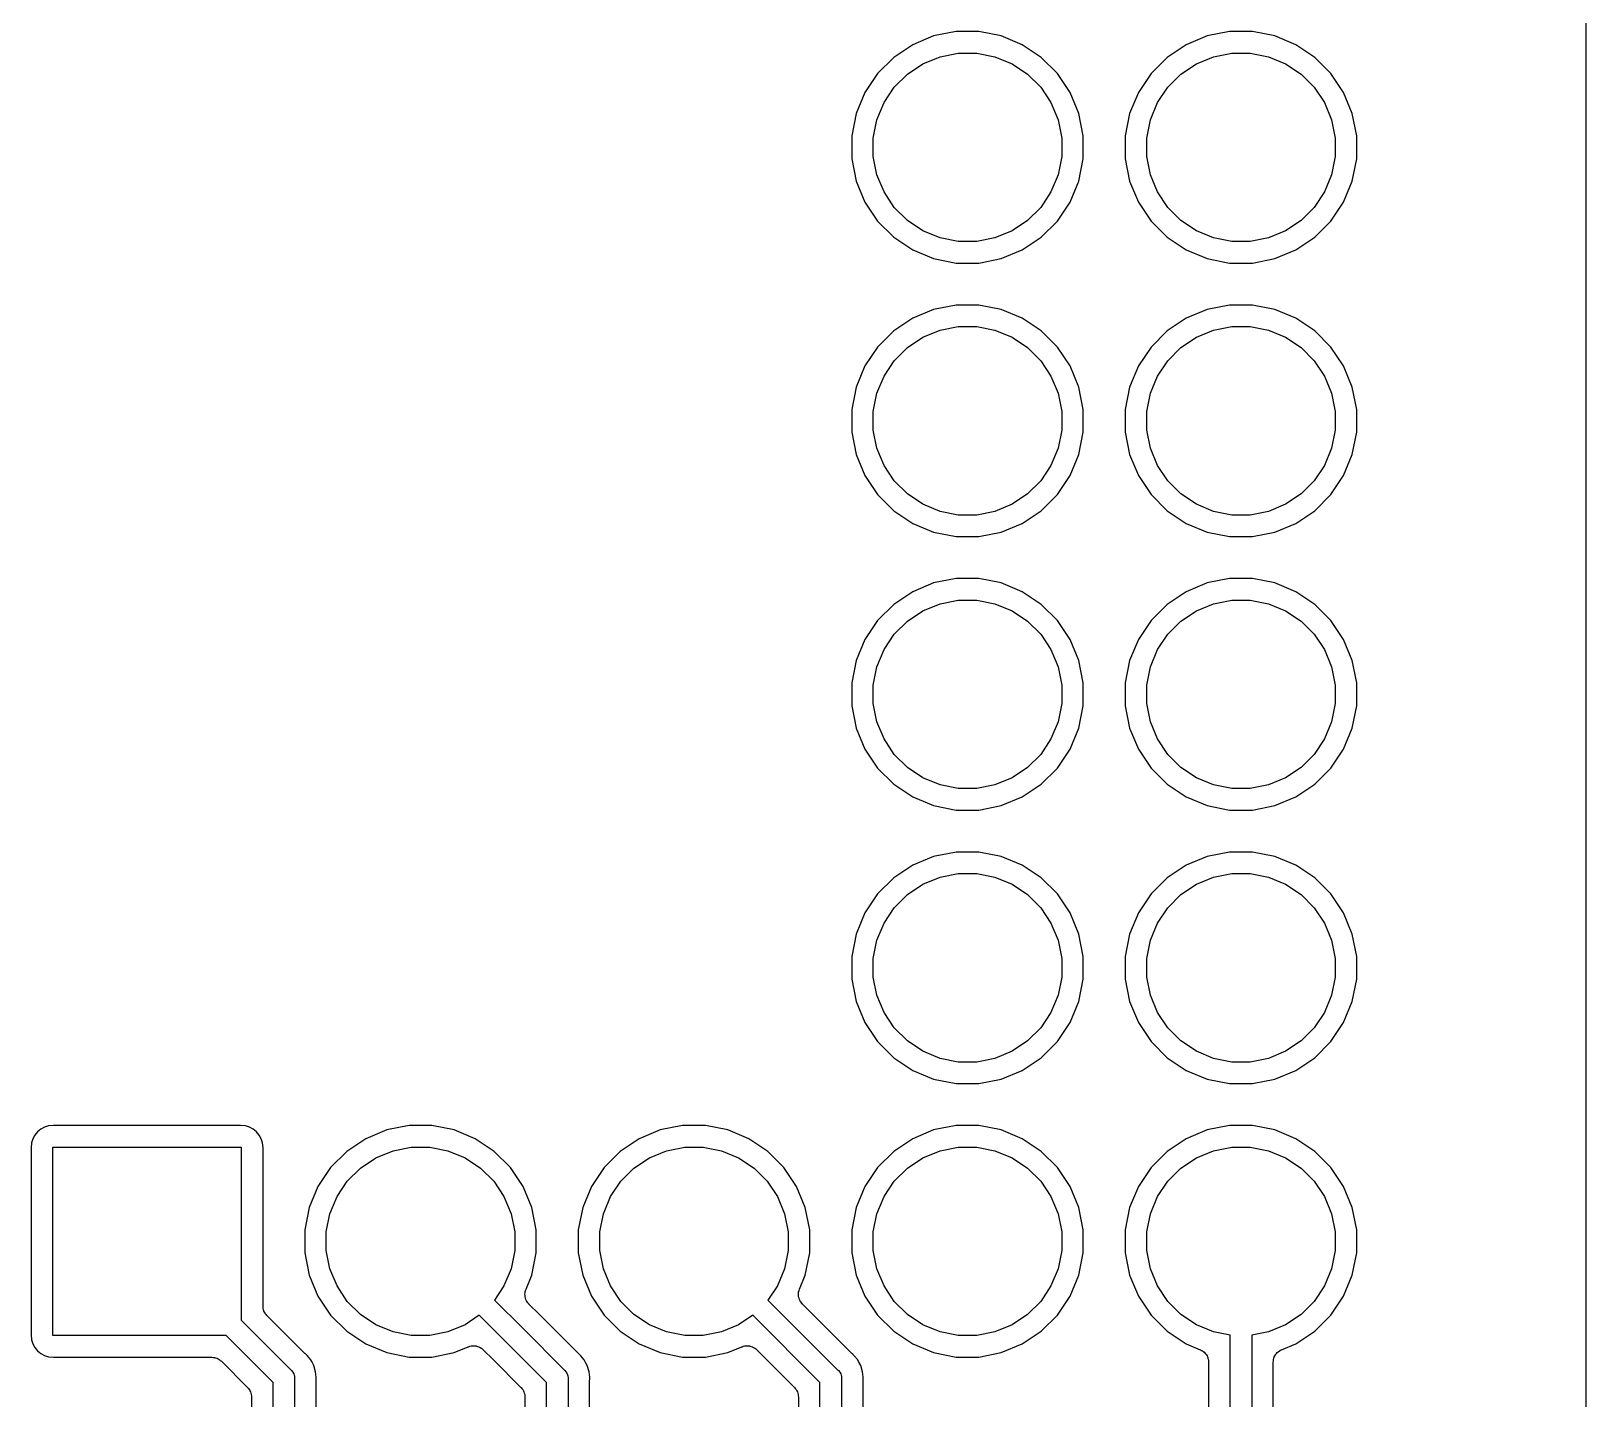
# Model space of a CAD drawing. Extents: x 69 to 176, y -105 to -48.
# Drawn here: x 161.86 to 176.31, y -80.97 to -68.26 of the extents above; entities that cross this region are included whole.
import ezdxf

# ---------------------------------------------------------------- set-up
doc = ezdxf.new("R2010")
doc.units = 0
doc.layers.add('BLACK', color=7, linetype='CONTINUOUS')

msp = doc.modelspace()

# ---------------------------------------------------------------- linework, layer by layer
at = {"layer": 'BLACK', "linetype": 'CONTINUOUS'}
for p, q in [((176.305, -64.7707), (176.305, -95.2389)), ((170.455, -68.267), (170.247, -68.3083)), ((170.667, -68.267), (170.455, -68.267)), ((170.875, -68.3083), (170.667, -68.267)), ((172.995, -68.267), (172.787, -68.3083)), ((173.207, -68.267), (172.995, -68.267)), ((173.415, -68.3083), (173.207, -68.267)), ((170.052, -68.3893), (169.876, -68.507)), ((170.247, -68.3083), (170.052, -68.3893)), ((171.07, -68.3893), (170.875, -68.3083)), ((171.246, -68.507), (171.07, -68.3893)), ((172.592, -68.3893), (172.416, -68.507)), ((172.787, -68.3083), (172.592, -68.3893)), ((173.61, -68.3893), (173.415, -68.3083)), ((173.786, -68.507), (173.61, -68.3893)), ((169.876, -68.507), (169.726, -68.6567)), ((170.003, -68.6623), (170.147, -68.5666)), ((170.147, -68.5666), (170.306, -68.5006)), ((170.306, -68.5006), (170.475, -68.467)), ((170.475, -68.467), (170.647, -68.467)), ((170.647, -68.467), (170.816, -68.5006)), ((170.816, -68.5006), (170.975, -68.5666)), ((170.975, -68.5666), (171.119, -68.6623)), ((171.396, -68.6567), (171.246, -68.507)), ((172.416, -68.507), (172.266, -68.6567)), ((172.543, -68.6623), (172.687, -68.5666)), ((172.687, -68.5666), (172.846, -68.5006)), ((172.846, -68.5006), (173.015, -68.467)), ((173.015, -68.467), (173.187, -68.467)), ((173.187, -68.467), (173.356, -68.5006)), ((173.356, -68.5006), (173.515, -68.5666)), ((173.515, -68.5666), (173.659, -68.6623)), ((173.936, -68.6567), (173.786, -68.507)), ((169.726, -68.6567), (169.608, -68.8328)), ((169.881, -68.7842), (170.003, -68.6623)), ((171.119, -68.6623), (171.241, -68.7842)), ((171.514, -68.8328), (171.396, -68.6567)), ((172.266, -68.6567), (172.148, -68.8328)), ((172.421, -68.7842), (172.543, -68.6623)), ((173.659, -68.6623), (173.781, -68.7842)), ((174.054, -68.8328), (173.936, -68.6567)), ((169.608, -68.8328), (169.527, -69.0284)), ((169.786, -68.9275), (169.881, -68.7842)), ((171.241, -68.7842), (171.336, -68.9275)), ((171.595, -69.0284), (171.514, -68.8328)), ((172.148, -68.8328), (172.067, -69.0284)), ((172.326, -68.9275), (172.421, -68.7842)), ((173.781, -68.7842), (173.876, -68.9275)), ((174.135, -69.0284), (174.054, -68.8328)), ((169.72, -69.0868), (169.786, -68.9275)), ((171.336, -68.9275), (171.402, -69.0868)), ((172.26, -69.0868), (172.326, -68.9275)), ((173.876, -68.9275), (173.942, -69.0868)), ((169.527, -69.0284), (169.486, -69.2361)), ((169.686, -69.2558), (169.72, -69.0868)), ((171.402, -69.0868), (171.436, -69.2558)), ((171.636, -69.2361), (171.595, -69.0284)), ((172.067, -69.0284), (172.026, -69.2361)), ((172.226, -69.2558), (172.26, -69.0868)), ((173.942, -69.0868), (173.976, -69.2558)), ((174.176, -69.2361), (174.135, -69.0284)), ((169.486, -69.2361), (169.486, -69.4479)), ((169.686, -69.4282), (169.686, -69.2558)), ((171.436, -69.2558), (171.436, -69.4282)), ((171.636, -69.4479), (171.636, -69.2361)), ((172.026, -69.2361), (172.026, -69.4479)), ((172.226, -69.4282), (172.226, -69.2558)), ((173.976, -69.2558), (173.976, -69.4282)), ((174.176, -69.4479), (174.176, -69.2361)), ((169.486, -69.4479), (169.527, -69.6556)), ((169.72, -69.5972), (169.686, -69.4282)), ((171.436, -69.4282), (171.402, -69.5972)), ((171.595, -69.6556), (171.636, -69.4479)), ((172.026, -69.4479), (172.067, -69.6556)), ((172.26, -69.5972), (172.226, -69.4282)), ((173.976, -69.4282), (173.942, -69.5972)), ((174.135, -69.6556), (174.176, -69.4479)), ((169.786, -69.7565), (169.72, -69.5972)), ((171.402, -69.5972), (171.336, -69.7565)), ((172.326, -69.7565), (172.26, -69.5972)), ((173.942, -69.5972), (173.876, -69.7565)), ((169.527, -69.6556), (169.608, -69.8512)), ((171.514, -69.8512), (171.595, -69.6556)), ((172.067, -69.6556), (172.148, -69.8512)), ((174.054, -69.8512), (174.135, -69.6556)), ((169.608, -69.8512), (169.726, -70.0273)), ((169.881, -69.8998), (169.786, -69.7565)), ((171.336, -69.7565), (171.241, -69.8998)), ((171.396, -70.0273), (171.514, -69.8512)), ((172.148, -69.8512), (172.266, -70.0273)), ((172.421, -69.8998), (172.326, -69.7565)), ((173.876, -69.7565), (173.781, -69.8998)), ((173.936, -70.0273), (174.054, -69.8512)), ((169.726, -70.0273), (169.876, -70.177)), ((170.003, -70.0217), (169.881, -69.8998)), ((170.147, -70.1174), (170.003, -70.0217)), ((171.119, -70.0217), (170.975, -70.1174)), ((171.241, -69.8998), (171.119, -70.0217)), ((171.246, -70.177), (171.396, -70.0273)), ((172.266, -70.0273), (172.416, -70.177)), ((172.543, -70.0217), (172.421, -69.8998)), ((172.687, -70.1174), (172.543, -70.0217)), ((173.659, -70.0217), (173.515, -70.1174)), ((173.781, -69.8998), (173.659, -70.0217)), ((173.786, -70.177), (173.936, -70.0273)), ((169.876, -70.177), (170.052, -70.2947)), ((170.306, -70.1834), (170.147, -70.1174)), ((170.975, -70.1174), (170.816, -70.1834)), ((171.07, -70.2947), (171.246, -70.177)), ((172.416, -70.177), (172.592, -70.2947)), ((172.846, -70.1834), (172.687, -70.1174)), ((173.515, -70.1174), (173.356, -70.1834)), ((173.61, -70.2947), (173.786, -70.177)), ((170.052, -70.2947), (170.247, -70.3757)), ((170.475, -70.217), (170.306, -70.1834)), ((170.647, -70.217), (170.475, -70.217)), ((170.816, -70.1834), (170.647, -70.217)), ((170.875, -70.3757), (171.07, -70.2947)), ((172.592, -70.2947), (172.787, -70.3757)), ((173.015, -70.217), (172.846, -70.1834)), ((173.187, -70.217), (173.015, -70.217)), ((173.356, -70.1834), (173.187, -70.217)), ((173.415, -70.3757), (173.61, -70.2947)), ((170.247, -70.3757), (170.455, -70.417)), ((170.455, -70.417), (170.667, -70.417)), ((170.667, -70.417), (170.875, -70.3757)), ((172.787, -70.3757), (172.995, -70.417)), ((172.995, -70.417), (173.207, -70.417)), ((173.207, -70.417), (173.415, -70.3757)), ((170.247, -70.8483), (170.052, -70.9293)), ((170.455, -70.807), (170.247, -70.8483)), ((170.667, -70.807), (170.455, -70.807)), ((170.875, -70.8483), (170.667, -70.807)), ((171.07, -70.9293), (170.875, -70.8483)), ((172.787, -70.8483), (172.592, -70.9293)), ((172.995, -70.807), (172.787, -70.8483)), ((173.207, -70.807), (172.995, -70.807)), ((173.415, -70.8483), (173.207, -70.807)), ((173.61, -70.9293), (173.415, -70.8483)), ((169.876, -71.047), (169.726, -71.1967)), ((170.052, -70.9293), (169.876, -71.047)), ((170.147, -71.1066), (170.306, -71.0406)), ((170.306, -71.0406), (170.475, -71.007)), ((170.475, -71.007), (170.647, -71.007)), ((170.647, -71.007), (170.816, -71.0406)), ((170.816, -71.0406), (170.975, -71.1066)), ((171.246, -71.047), (171.07, -70.9293)), ((171.396, -71.1967), (171.246, -71.047)), ((172.416, -71.047), (172.266, -71.1967)), ((172.592, -70.9293), (172.416, -71.047)), ((172.687, -71.1066), (172.846, -71.0406)), ((172.846, -71.0406), (173.015, -71.007)), ((173.015, -71.007), (173.187, -71.007)), ((173.187, -71.007), (173.356, -71.0406)), ((173.356, -71.0406), (173.515, -71.1066)), ((173.786, -71.047), (173.61, -70.9293)), ((173.936, -71.1967), (173.786, -71.047)), ((170.003, -71.2023), (170.147, -71.1066)), ((170.975, -71.1066), (171.119, -71.2023)), ((172.543, -71.2023), (172.687, -71.1066)), ((173.515, -71.1066), (173.659, -71.2023)), ((169.726, -71.1967), (169.608, -71.3728)), ((169.786, -71.4675), (169.881, -71.3242)), ((169.881, -71.3242), (170.003, -71.2023)), ((171.119, -71.2023), (171.241, -71.3242)), ((171.241, -71.3242), (171.336, -71.4675)), ((171.514, -71.3728), (171.396, -71.1967)), ((172.266, -71.1967), (172.148, -71.3728)), ((172.326, -71.4675), (172.421, -71.3242)), ((172.421, -71.3242), (172.543, -71.2023)), ((173.659, -71.2023), (173.781, -71.3242)), ((173.781, -71.3242), (173.876, -71.4675)), ((174.054, -71.3728), (173.936, -71.1967)), ((169.608, -71.3728), (169.527, -71.5684)), ((169.72, -71.6268), (169.786, -71.4675)), ((171.336, -71.4675), (171.402, -71.6268)), ((171.595, -71.5684), (171.514, -71.3728)), ((172.148, -71.3728), (172.067, -71.5684)), ((172.26, -71.6268), (172.326, -71.4675)), ((173.876, -71.4675), (173.942, -71.6268)), ((174.135, -71.5684), (174.054, -71.3728)), ((169.527, -71.5684), (169.486, -71.7761)), ((169.686, -71.7958), (169.72, -71.6268)), ((171.402, -71.6268), (171.436, -71.7958)), ((171.636, -71.7761), (171.595, -71.5684)), ((172.067, -71.5684), (172.026, -71.7761)), ((172.226, -71.7958), (172.26, -71.6268)), ((173.942, -71.6268), (173.976, -71.7958)), ((174.176, -71.7761), (174.135, -71.5684)), ((169.486, -71.7761), (169.486, -71.9879)), ((169.686, -71.9682), (169.686, -71.7958)), ((171.436, -71.7958), (171.436, -71.9682)), ((171.636, -71.9879), (171.636, -71.7761)), ((172.026, -71.7761), (172.026, -71.9879)), ((172.226, -71.9682), (172.226, -71.7958)), ((173.976, -71.7958), (173.976, -71.9682)), ((174.176, -71.9879), (174.176, -71.7761)), ((169.486, -71.9879), (169.527, -72.1956)), ((169.72, -72.1372), (169.686, -71.9682)), ((171.436, -71.9682), (171.402, -72.1372)), ((171.595, -72.1956), (171.636, -71.9879)), ((172.026, -71.9879), (172.067, -72.1956)), ((172.26, -72.1372), (172.226, -71.9682)), ((173.976, -71.9682), (173.942, -72.1372)), ((174.135, -72.1956), (174.176, -71.9879)), ((169.527, -72.1956), (169.608, -72.3912)), ((169.786, -72.2965), (169.72, -72.1372)), ((171.402, -72.1372), (171.336, -72.2965)), ((171.514, -72.3912), (171.595, -72.1956)), ((172.067, -72.1956), (172.148, -72.3912)), ((172.326, -72.2965), (172.26, -72.1372)), ((173.942, -72.1372), (173.876, -72.2965)), ((174.054, -72.3912), (174.135, -72.1956)), ((169.881, -72.4398), (169.786, -72.2965)), ((171.336, -72.2965), (171.241, -72.4398)), ((172.421, -72.4398), (172.326, -72.2965)), ((173.876, -72.2965), (173.781, -72.4398)), ((169.608, -72.3912), (169.726, -72.5673)), ((170.003, -72.5617), (169.881, -72.4398)), ((171.241, -72.4398), (171.119, -72.5617)), ((171.396, -72.5673), (171.514, -72.3912)), ((172.148, -72.3912), (172.266, -72.5673)), ((172.543, -72.5617), (172.421, -72.4398)), ((173.781, -72.4398), (173.659, -72.5617)), ((173.936, -72.5673), (174.054, -72.3912)), ((169.726, -72.5673), (169.876, -72.717)), ((170.147, -72.6574), (170.003, -72.5617)), ((171.119, -72.5617), (170.975, -72.6574)), ((171.246, -72.717), (171.396, -72.5673)), ((172.266, -72.5673), (172.416, -72.717)), ((172.687, -72.6574), (172.543, -72.5617)), ((173.659, -72.5617), (173.515, -72.6574)), ((173.786, -72.717), (173.936, -72.5673)), ((169.876, -72.717), (170.052, -72.8347)), ((170.306, -72.7234), (170.147, -72.6574)), ((170.475, -72.757), (170.306, -72.7234)), ((170.647, -72.757), (170.475, -72.757)), ((170.816, -72.7234), (170.647, -72.757)), ((170.975, -72.6574), (170.816, -72.7234)), ((171.07, -72.8347), (171.246, -72.717)), ((172.416, -72.717), (172.592, -72.8347)), ((172.846, -72.7234), (172.687, -72.6574)), ((173.015, -72.757), (172.846, -72.7234)), ((173.187, -72.757), (173.015, -72.757)), ((173.356, -72.7234), (173.187, -72.757)), ((173.515, -72.6574), (173.356, -72.7234)), ((173.61, -72.8347), (173.786, -72.717)), ((170.052, -72.8347), (170.247, -72.9157)), ((170.247, -72.9157), (170.455, -72.957)), ((170.667, -72.957), (170.875, -72.9157)), ((170.875, -72.9157), (171.07, -72.8347)), ((172.592, -72.8347), (172.787, -72.9157)), ((172.787, -72.9157), (172.995, -72.957)), ((173.207, -72.957), (173.415, -72.9157)), ((173.415, -72.9157), (173.61, -72.8347)), ((170.455, -72.957), (170.667, -72.957)), ((172.995, -72.957), (173.207, -72.957)), ((170.455, -73.347), (170.247, -73.3883)), ((170.667, -73.347), (170.455, -73.347)), ((170.875, -73.3883), (170.667, -73.347)), ((172.995, -73.347), (172.787, -73.3883)), ((173.207, -73.347), (172.995, -73.347)), ((173.415, -73.3883), (173.207, -73.347)), ((170.052, -73.4693), (169.876, -73.587)), ((170.247, -73.3883), (170.052, -73.4693)), ((171.07, -73.4693), (170.875, -73.3883)), ((171.246, -73.587), (171.07, -73.4693)), ((172.592, -73.4693), (172.416, -73.587)), ((172.787, -73.3883), (172.592, -73.4693)), ((173.61, -73.4693), (173.415, -73.3883)), ((173.786, -73.587), (173.61, -73.4693)), ((169.876, -73.587), (169.726, -73.7367)), ((170.003, -73.7423), (170.147, -73.6466)), ((170.147, -73.6466), (170.306, -73.5806)), ((170.306, -73.5806), (170.475, -73.547)), ((170.475, -73.547), (170.647, -73.547)), ((170.647, -73.547), (170.816, -73.5806)), ((170.816, -73.5806), (170.975, -73.6466)), ((170.975, -73.6466), (171.119, -73.7423)), ((171.396, -73.7367), (171.246, -73.587)), ((172.416, -73.587), (172.266, -73.7367)), ((172.543, -73.7423), (172.687, -73.6466)), ((172.687, -73.6466), (172.846, -73.5806)), ((172.846, -73.5806), (173.015, -73.547)), ((173.015, -73.547), (173.187, -73.547)), ((173.187, -73.547), (173.356, -73.5806)), ((173.356, -73.5806), (173.515, -73.6466)), ((173.515, -73.6466), (173.659, -73.7423)), ((173.936, -73.7367), (173.786, -73.587)), ((169.726, -73.7367), (169.608, -73.9128)), ((169.881, -73.8642), (170.003, -73.7423)), ((171.119, -73.7423), (171.241, -73.8642)), ((171.514, -73.9128), (171.396, -73.7367)), ((172.266, -73.7367), (172.148, -73.9128)), ((172.421, -73.8642), (172.543, -73.7423)), ((173.659, -73.7423), (173.781, -73.8642)), ((174.054, -73.9128), (173.936, -73.7367)), ((169.608, -73.9128), (169.527, -74.1084)), ((169.786, -74.0075), (169.881, -73.8642)), ((171.241, -73.8642), (171.336, -74.0075)), ((171.595, -74.1084), (171.514, -73.9128)), ((172.148, -73.9128), (172.067, -74.1084)), ((172.326, -74.0075), (172.421, -73.8642)), ((173.781, -73.8642), (173.876, -74.0075)), ((174.135, -74.1084), (174.054, -73.9128)), ((169.72, -74.1668), (169.786, -74.0075)), ((171.336, -74.0075), (171.402, -74.1668)), ((172.26, -74.1668), (172.326, -74.0075)), ((173.876, -74.0075), (173.942, -74.1668)), ((169.527, -74.1084), (169.486, -74.3161)), ((169.686, -74.3358), (169.72, -74.1668)), ((171.402, -74.1668), (171.436, -74.3358)), ((171.636, -74.3161), (171.595, -74.1084)), ((172.067, -74.1084), (172.026, -74.3161)), ((172.226, -74.3358), (172.26, -74.1668)), ((173.942, -74.1668), (173.976, -74.3358)), ((174.176, -74.3161), (174.135, -74.1084)), ((169.486, -74.3161), (169.486, -74.5279)), ((169.686, -74.5082), (169.686, -74.3358)), ((171.436, -74.3358), (171.436, -74.5082)), ((171.636, -74.5279), (171.636, -74.3161)), ((172.026, -74.3161), (172.026, -74.5279)), ((172.226, -74.5082), (172.226, -74.3358)), ((173.976, -74.3358), (173.976, -74.5082)), ((174.176, -74.5279), (174.176, -74.3161)), ((169.72, -74.6772), (169.686, -74.5082)), ((171.436, -74.5082), (171.402, -74.6772)), ((172.26, -74.6772), (172.226, -74.5082)), ((173.976, -74.5082), (173.942, -74.6772)), ((169.486, -74.5279), (169.527, -74.7356)), ((171.595, -74.7356), (171.636, -74.5279)), ((172.026, -74.5279), (172.067, -74.7356)), ((174.135, -74.7356), (174.176, -74.5279)), ((169.527, -74.7356), (169.608, -74.9312)), ((169.786, -74.8365), (169.72, -74.6772)), ((171.402, -74.6772), (171.336, -74.8365)), ((171.514, -74.9312), (171.595, -74.7356)), ((172.067, -74.7356), (172.148, -74.9312)), ((172.326, -74.8365), (172.26, -74.6772)), ((173.942, -74.6772), (173.876, -74.8365)), ((174.054, -74.9312), (174.135, -74.7356)), ((169.608, -74.9312), (169.726, -75.1073)), ((169.881, -74.9798), (169.786, -74.8365)), ((171.336, -74.8365), (171.241, -74.9798)), ((171.396, -75.1073), (171.514, -74.9312)), ((172.148, -74.9312), (172.266, -75.1073)), ((172.421, -74.9798), (172.326, -74.8365)), ((173.876, -74.8365), (173.781, -74.9798)), ((173.936, -75.1073), (174.054, -74.9312)), ((170.003, -75.1017), (169.881, -74.9798)), ((171.241, -74.9798), (171.119, -75.1017)), ((172.543, -75.1017), (172.421, -74.9798)), ((173.781, -74.9798), (173.659, -75.1017)), ((169.726, -75.1073), (169.876, -75.257)), ((170.147, -75.1974), (170.003, -75.1017)), ((170.306, -75.2634), (170.147, -75.1974)), ((170.975, -75.1974), (170.816, -75.2634)), ((171.119, -75.1017), (170.975, -75.1974)), ((171.246, -75.257), (171.396, -75.1073)), ((172.266, -75.1073), (172.416, -75.257)), ((172.687, -75.1974), (172.543, -75.1017)), ((172.846, -75.2634), (172.687, -75.1974)), ((173.515, -75.1974), (173.356, -75.2634)), ((173.659, -75.1017), (173.515, -75.1974)), ((173.786, -75.257), (173.936, -75.1073)), ((169.876, -75.257), (170.052, -75.3747)), ((170.052, -75.3747), (170.247, -75.4557)), ((170.475, -75.297), (170.306, -75.2634)), ((170.647, -75.297), (170.475, -75.297)), ((170.816, -75.2634), (170.647, -75.297)), ((170.875, -75.4557), (171.07, -75.3747)), ((171.07, -75.3747), (171.246, -75.257)), ((172.416, -75.257), (172.592, -75.3747)), ((172.592, -75.3747), (172.787, -75.4557)), ((173.015, -75.297), (172.846, -75.2634)), ((173.187, -75.297), (173.015, -75.297)), ((173.356, -75.2634), (173.187, -75.297)), ((173.415, -75.4557), (173.61, -75.3747)), ((173.61, -75.3747), (173.786, -75.257)), ((170.247, -75.4557), (170.455, -75.497)), ((170.455, -75.497), (170.667, -75.497)), ((170.667, -75.497), (170.875, -75.4557)), ((172.787, -75.4557), (172.995, -75.497)), ((172.995, -75.497), (173.207, -75.497)), ((173.207, -75.497), (173.415, -75.4557)), ((170.247, -75.9283), (170.052, -76.0093)), ((170.455, -75.887), (170.247, -75.9283)), ((170.667, -75.887), (170.455, -75.887)), ((170.875, -75.9283), (170.667, -75.887)), ((171.07, -76.0093), (170.875, -75.9283)), ((172.787, -75.9283), (172.592, -76.0093)), ((172.995, -75.887), (172.787, -75.9283)), ((173.207, -75.887), (172.995, -75.887)), ((173.415, -75.9283), (173.207, -75.887)), ((173.61, -76.0093), (173.415, -75.9283)), ((170.052, -76.0093), (169.876, -76.127)), ((170.306, -76.1206), (170.475, -76.087)), ((170.475, -76.087), (170.647, -76.087)), ((170.647, -76.087), (170.816, -76.1206)), ((171.246, -76.127), (171.07, -76.0093)), ((172.592, -76.0093), (172.416, -76.127)), ((172.846, -76.1206), (173.015, -76.087)), ((173.015, -76.087), (173.187, -76.087)), ((173.187, -76.087), (173.356, -76.1206)), ((173.786, -76.127), (173.61, -76.0093)), ((169.876, -76.127), (169.726, -76.2767)), ((170.003, -76.2823), (170.147, -76.1866)), ((170.147, -76.1866), (170.306, -76.1206)), ((170.816, -76.1206), (170.975, -76.1866)), ((170.975, -76.1866), (171.119, -76.2823)), ((171.396, -76.2767), (171.246, -76.127)), ((172.416, -76.127), (172.266, -76.2767)), ((172.543, -76.2823), (172.687, -76.1866)), ((172.687, -76.1866), (172.846, -76.1206)), ((173.356, -76.1206), (173.515, -76.1866)), ((173.515, -76.1866), (173.659, -76.2823)), ((173.936, -76.2767), (173.786, -76.127)), ((169.726, -76.2767), (169.608, -76.4528)), ((169.881, -76.4042), (170.003, -76.2823)), ((171.119, -76.2823), (171.241, -76.4042)), ((171.514, -76.4528), (171.396, -76.2767)), ((172.266, -76.2767), (172.148, -76.4528)), ((172.421, -76.4042), (172.543, -76.2823)), ((173.659, -76.2823), (173.781, -76.4042)), ((174.054, -76.4528), (173.936, -76.2767)), ((169.608, -76.4528), (169.527, -76.6484)), ((169.786, -76.5475), (169.881, -76.4042)), ((171.241, -76.4042), (171.336, -76.5475)), ((171.595, -76.6484), (171.514, -76.4528)), ((172.148, -76.4528), (172.067, -76.6484)), ((172.326, -76.5475), (172.421, -76.4042)), ((173.781, -76.4042), (173.876, -76.5475)), ((174.135, -76.6484), (174.054, -76.4528)), ((169.527, -76.6484), (169.486, -76.8561)), ((169.72, -76.7068), (169.786, -76.5475)), ((171.336, -76.5475), (171.402, -76.7068)), ((171.636, -76.8561), (171.595, -76.6484)), ((172.067, -76.6484), (172.026, -76.8561)), ((172.26, -76.7068), (172.326, -76.5475)), ((173.876, -76.5475), (173.942, -76.7068)), ((174.176, -76.8561), (174.135, -76.6484)), ((169.686, -76.8758), (169.72, -76.7068)), ((171.402, -76.7068), (171.436, -76.8758)), ((172.226, -76.8758), (172.26, -76.7068)), ((173.942, -76.7068), (173.976, -76.8758)), ((169.486, -76.8561), (169.486, -77.0679)), ((169.686, -77.0482), (169.686, -76.8758)), ((171.436, -76.8758), (171.436, -77.0482)), ((171.636, -77.0679), (171.636, -76.8561)), ((172.026, -76.8561), (172.026, -77.0679)), ((172.226, -77.0482), (172.226, -76.8758)), ((173.976, -76.8758), (173.976, -77.0482)), ((174.176, -77.0679), (174.176, -76.8561)), ((169.486, -77.0679), (169.527, -77.2756)), ((169.72, -77.2172), (169.686, -77.0482)), ((171.436, -77.0482), (171.402, -77.2172)), ((171.595, -77.2756), (171.636, -77.0679)), ((172.026, -77.0679), (172.067, -77.2756)), ((172.26, -77.2172), (172.226, -77.0482)), ((173.976, -77.0482), (173.942, -77.2172)), ((174.135, -77.2756), (174.176, -77.0679)), ((169.786, -77.3765), (169.72, -77.2172)), ((171.402, -77.2172), (171.336, -77.3765)), ((172.326, -77.3765), (172.26, -77.2172)), ((173.942, -77.2172), (173.876, -77.3765)), ((169.527, -77.2756), (169.608, -77.4712)), ((169.881, -77.5198), (169.786, -77.3765)), ((171.336, -77.3765), (171.241, -77.5198)), ((171.514, -77.4712), (171.595, -77.2756)), ((172.067, -77.2756), (172.148, -77.4712)), ((172.421, -77.5198), (172.326, -77.3765)), ((173.876, -77.3765), (173.781, -77.5198)), ((174.054, -77.4712), (174.135, -77.2756)), ((169.608, -77.4712), (169.726, -77.6473)), ((170.003, -77.6417), (169.881, -77.5198)), ((171.241, -77.5198), (171.119, -77.6417)), ((171.396, -77.6473), (171.514, -77.4712)), ((172.148, -77.4712), (172.266, -77.6473)), ((172.543, -77.6417), (172.421, -77.5198)), ((173.781, -77.5198), (173.659, -77.6417)), ((173.936, -77.6473), (174.054, -77.4712)), ((169.726, -77.6473), (169.876, -77.797)), ((170.147, -77.7374), (170.003, -77.6417)), ((171.119, -77.6417), (170.975, -77.7374)), ((171.246, -77.797), (171.396, -77.6473)), ((172.266, -77.6473), (172.416, -77.797)), ((172.687, -77.7374), (172.543, -77.6417)), ((173.659, -77.6417), (173.515, -77.7374)), ((173.786, -77.797), (173.936, -77.6473)), ((169.876, -77.797), (170.052, -77.9147)), ((170.306, -77.8034), (170.147, -77.7374)), ((170.475, -77.837), (170.306, -77.8034)), ((170.816, -77.8034), (170.647, -77.837)), ((170.975, -77.7374), (170.816, -77.8034)), ((171.07, -77.9147), (171.246, -77.797)), ((172.416, -77.797), (172.592, -77.9147)), ((172.846, -77.8034), (172.687, -77.7374)), ((173.015, -77.837), (172.846, -77.8034)), ((173.356, -77.8034), (173.187, -77.837)), ((173.515, -77.7374), (173.356, -77.8034)), ((173.61, -77.9147), (173.786, -77.797)), ((170.052, -77.9147), (170.247, -77.9957)), ((170.647, -77.837), (170.475, -77.837)), ((170.875, -77.9957), (171.07, -77.9147)), ((172.592, -77.9147), (172.787, -77.9957)), ((173.187, -77.837), (173.015, -77.837)), ((173.415, -77.9957), (173.61, -77.9147)), ((170.247, -77.9957), (170.455, -78.037)), ((170.455, -78.037), (170.667, -78.037)), ((170.667, -78.037), (170.875, -77.9957)), ((172.787, -77.9957), (172.995, -78.037)), ((172.995, -78.037), (173.207, -78.037)), ((173.207, -78.037), (173.415, -77.9957)), ((161.88, -78.5501), (161.869, -78.5878)), ((161.899, -78.5153), (161.88, -78.5501)), ((161.924, -78.4849), (161.899, -78.5153)), ((161.954, -78.4599), (161.924, -78.4849)), ((161.989, -78.4413), (161.954, -78.4599)), ((162.027, -78.4299), (161.989, -78.4413)), ((162.072, -78.4254), (162.027, -78.4299)), ((163.81, -78.4254), (162.072, -78.4254)), ((163.855, -78.4299), (163.81, -78.4254)), ((163.893, -78.4413), (163.855, -78.4299)), ((163.928, -78.4599), (163.893, -78.4413)), ((163.958, -78.4849), (163.928, -78.4599)), ((163.983, -78.5153), (163.958, -78.4849)), ((164.002, -78.5501), (163.983, -78.5153)), ((164.013, -78.5878), (164.002, -78.5501)), ((164.972, -78.5493), (164.796, -78.667)), ((165.167, -78.4683), (164.972, -78.5493)), ((165.375, -78.427), (165.167, -78.4683)), ((165.587, -78.427), (165.375, -78.427)), ((165.795, -78.4683), (165.587, -78.427)), ((165.99, -78.5493), (165.795, -78.4683)), ((166.166, -78.667), (165.99, -78.5493)), ((167.512, -78.5493), (167.336, -78.667)), ((167.707, -78.4683), (167.512, -78.5493)), ((167.915, -78.427), (167.707, -78.4683)), ((168.127, -78.427), (167.915, -78.427)), ((168.335, -78.4683), (168.127, -78.427)), ((168.53, -78.5493), (168.335, -78.4683)), ((168.706, -78.667), (168.53, -78.5493)), ((170.052, -78.5493), (169.876, -78.667)), ((170.247, -78.4683), (170.052, -78.5493)), ((170.455, -78.427), (170.247, -78.4683)), ((170.667, -78.427), (170.455, -78.427)), ((170.875, -78.4683), (170.667, -78.427)), ((171.07, -78.5493), (170.875, -78.4683)), ((171.246, -78.667), (171.07, -78.5493)), ((172.592, -78.5493), (172.416, -78.667)), ((172.787, -78.4683), (172.592, -78.5493)), ((172.995, -78.427), (172.787, -78.4683)), ((173.207, -78.427), (172.995, -78.427)), ((173.415, -78.4683), (173.207, -78.427)), ((173.61, -78.5493), (173.415, -78.4683)), ((173.786, -78.667), (173.61, -78.5493)), ((161.869, -78.5878), (161.864, -78.6332)), ((161.864, -78.6332), (161.864, -80.3708)), ((162.066, -80.377), (162.066, -78.627)), ((162.066, -78.627), (163.816, -78.627)), ((163.816, -78.627), (163.816, -80.2356)), ((164.018, -78.6332), (164.013, -78.5878)), ((164.018, -80.1017), (164.018, -78.6332)), ((164.796, -78.667), (164.646, -78.8167)), ((165.067, -78.7266), (165.226, -78.6606)), ((165.226, -78.6606), (165.395, -78.627)), ((165.395, -78.627), (165.567, -78.627)), ((165.567, -78.627), (165.736, -78.6606)), ((165.736, -78.6606), (165.895, -78.7266)), ((166.316, -78.8167), (166.166, -78.667)), ((167.336, -78.667), (167.186, -78.8167)), ((167.607, -78.7266), (167.766, -78.6606)), ((167.766, -78.6606), (167.935, -78.627)), ((167.935, -78.627), (168.107, -78.627)), ((168.107, -78.627), (168.276, -78.6606)), ((168.276, -78.6606), (168.435, -78.7266)), ((168.856, -78.8167), (168.706, -78.667)), ((169.876, -78.667), (169.726, -78.8167)), ((170.147, -78.7266), (170.306, -78.6606)), ((170.306, -78.6606), (170.475, -78.627)), ((170.475, -78.627), (170.647, -78.627)), ((170.647, -78.627), (170.816, -78.6606)), ((170.816, -78.6606), (170.975, -78.7266)), ((171.396, -78.8167), (171.246, -78.667)), ((172.416, -78.667), (172.266, -78.8167)), ((172.687, -78.7266), (172.846, -78.6606)), ((172.846, -78.6606), (173.015, -78.627)), ((173.015, -78.627), (173.187, -78.627)), ((173.187, -78.627), (173.356, -78.6606)), ((173.356, -78.6606), (173.515, -78.7266)), ((173.936, -78.8167), (173.786, -78.667)), ((164.646, -78.8167), (164.528, -78.9928)), ((164.801, -78.9442), (164.923, -78.8223)), ((164.923, -78.8223), (165.067, -78.7266)), ((165.895, -78.7266), (166.039, -78.8223)), ((166.039, -78.8223), (166.161, -78.9442)), ((166.434, -78.9928), (166.316, -78.8167)), ((167.186, -78.8167), (167.068, -78.9928)), ((167.341, -78.9442), (167.463, -78.8223)), ((167.463, -78.8223), (167.607, -78.7266)), ((168.435, -78.7266), (168.579, -78.8223)), ((168.579, -78.8223), (168.701, -78.9442)), ((168.974, -78.9928), (168.856, -78.8167)), ((169.726, -78.8167), (169.608, -78.9928)), ((169.881, -78.9442), (170.003, -78.8223)), ((170.003, -78.8223), (170.147, -78.7266)), ((170.975, -78.7266), (171.119, -78.8223)), ((171.119, -78.8223), (171.241, -78.9442)), ((171.514, -78.9928), (171.396, -78.8167)), ((172.266, -78.8167), (172.148, -78.9928)), ((172.421, -78.9442), (172.543, -78.8223)), ((172.543, -78.8223), (172.687, -78.7266)), ((173.515, -78.7266), (173.659, -78.8223)), ((173.659, -78.8223), (173.781, -78.9442)), ((174.054, -78.9928), (173.936, -78.8167)), ((164.706, -79.0875), (164.801, -78.9442)), ((166.161, -78.9442), (166.256, -79.0875)), ((167.246, -79.0875), (167.341, -78.9442)), ((168.701, -78.9442), (168.796, -79.0875)), ((169.786, -79.0875), (169.881, -78.9442)), ((171.241, -78.9442), (171.336, -79.0875)), ((172.326, -79.0875), (172.421, -78.9442)), ((173.781, -78.9442), (173.876, -79.0875)), ((164.528, -78.9928), (164.447, -79.1884)), ((164.64, -79.2468), (164.706, -79.0875)), ((166.256, -79.0875), (166.322, -79.2468)), ((166.515, -79.1884), (166.434, -78.9928)), ((167.068, -78.9928), (166.987, -79.1884)), ((167.18, -79.2468), (167.246, -79.0875)), ((168.796, -79.0875), (168.862, -79.2468)), ((169.055, -79.1884), (168.974, -78.9928)), ((169.608, -78.9928), (169.527, -79.1884)), ((169.72, -79.2468), (169.786, -79.0875)), ((171.336, -79.0875), (171.402, -79.2468)), ((171.595, -79.1884), (171.514, -78.9928)), ((172.148, -78.9928), (172.067, -79.1884)), ((172.26, -79.2468), (172.326, -79.0875)), ((173.876, -79.0875), (173.942, -79.2468)), ((174.135, -79.1884), (174.054, -78.9928)), ((164.447, -79.1884), (164.406, -79.3961)), ((164.606, -79.4158), (164.64, -79.2468)), ((166.322, -79.2468), (166.356, -79.4158)), ((166.556, -79.3961), (166.515, -79.1884)), ((166.987, -79.1884), (166.946, -79.3961)), ((167.146, -79.4158), (167.18, -79.2468)), ((168.862, -79.2468), (168.896, -79.4158)), ((169.096, -79.3961), (169.055, -79.1884)), ((169.527, -79.1884), (169.486, -79.3961)), ((169.686, -79.4158), (169.72, -79.2468)), ((171.402, -79.2468), (171.436, -79.4158)), ((171.636, -79.3961), (171.595, -79.1884)), ((172.067, -79.1884), (172.026, -79.3961)), ((172.226, -79.4158), (172.26, -79.2468)), ((173.942, -79.2468), (173.976, -79.4158)), ((174.176, -79.3961), (174.135, -79.1884)), ((164.406, -79.3961), (164.406, -79.6079)), ((164.606, -79.5882), (164.606, -79.4158)), ((166.356, -79.4158), (166.356, -79.5882)), ((166.556, -79.6079), (166.556, -79.3961)), ((166.946, -79.3961), (166.946, -79.6079)), ((167.146, -79.5882), (167.146, -79.4158)), ((168.896, -79.4158), (168.896, -79.5882)), ((169.096, -79.6079), (169.096, -79.3961)), ((169.486, -79.3961), (169.486, -79.6079)), ((169.686, -79.5882), (169.686, -79.4158)), ((171.436, -79.4158), (171.436, -79.5882)), ((171.636, -79.6079), (171.636, -79.3961)), ((172.026, -79.3961), (172.026, -79.6079)), ((172.226, -79.5882), (172.226, -79.4158)), ((173.976, -79.4158), (173.976, -79.5882)), ((174.176, -79.6079), (174.176, -79.3961)), ((164.406, -79.6079), (164.447, -79.8156)), ((164.64, -79.7572), (164.606, -79.5882)), ((166.356, -79.5882), (166.322, -79.7572)), ((166.515, -79.8156), (166.556, -79.6079)), ((166.946, -79.6079), (166.987, -79.8156)), ((167.18, -79.7572), (167.146, -79.5882)), ((168.896, -79.5882), (168.862, -79.7572)), ((169.055, -79.8156), (169.096, -79.6079)), ((169.486, -79.6079), (169.527, -79.8156)), ((169.72, -79.7572), (169.686, -79.5882)), ((171.436, -79.5882), (171.402, -79.7572)), ((171.595, -79.8156), (171.636, -79.6079)), ((172.026, -79.6079), (172.067, -79.8156)), ((172.26, -79.7572), (172.226, -79.5882)), ((173.976, -79.5882), (173.942, -79.7572)), ((174.135, -79.8156), (174.176, -79.6079)), ((164.447, -79.8156), (164.528, -80.0112)), ((164.706, -79.9165), (164.64, -79.7572)), ((166.322, -79.7572), (166.256, -79.9165)), ((166.461, -79.9464), (166.515, -79.8156)), ((166.987, -79.8156), (167.068, -80.0112)), ((167.246, -79.9165), (167.18, -79.7572)), ((168.862, -79.7572), (168.796, -79.9165)), ((169.001, -79.9464), (169.055, -79.8156)), ((169.527, -79.8156), (169.608, -80.0112)), ((169.786, -79.9165), (169.72, -79.7572)), ((171.402, -79.7572), (171.336, -79.9165)), ((171.514, -80.0112), (171.595, -79.8156)), ((172.067, -79.8156), (172.148, -80.0112)), ((172.326, -79.9165), (172.26, -79.7572)), ((173.942, -79.7572), (173.876, -79.9165)), ((174.054, -80.0112), (174.135, -79.8156)), ((164.801, -80.0598), (164.706, -79.9165)), ((166.256, -79.9165), (166.168, -80.0481)), ((166.451, -79.9936), (166.452, -79.9819)), ((166.451, -79.9942), (166.451, -79.9936)), ((166.451, -79.9947), (166.451, -79.9942)), ((166.452, -80.0065), (166.451, -79.9947)), ((166.452, -79.9819), (166.453, -79.9701)), ((166.453, -79.9696), (166.454, -79.969)), ((166.453, -79.9701), (166.453, -79.9696)), ((166.454, -79.969), (166.457, -79.9577)), ((166.457, -79.9577), (166.461, -79.9464)), ((167.341, -80.0598), (167.246, -79.9165)), ((168.796, -79.9165), (168.708, -80.0481)), ((168.991, -79.9936), (168.992, -79.9819)), ((168.991, -79.9942), (168.991, -79.9936)), ((168.991, -79.9947), (168.991, -79.9942)), ((168.992, -80.0065), (168.991, -79.9947)), ((168.992, -79.9819), (168.993, -79.9701)), ((168.993, -79.9696), (168.994, -79.969)), ((168.993, -79.9701), (168.993, -79.9696)), ((168.994, -79.969), (168.997, -79.9577)), ((168.997, -79.9577), (169.001, -79.9464)), ((169.881, -80.0598), (169.786, -79.9165)), ((171.336, -79.9165), (171.241, -80.0598)), ((172.421, -80.0598), (172.326, -79.9165)), ((173.876, -79.9165), (173.781, -80.0598)), ((164.019, -80.1134), (164.018, -80.1017)), ((164.02, -80.1251), (164.019, -80.1134)), ((164.02, -80.1257), (164.02, -80.1251)), ((164.02, -80.1264), (164.02, -80.1257)), ((164.023, -80.1376), (164.02, -80.1264)), ((164.027, -80.1489), (164.023, -80.1376)), ((164.528, -80.0112), (164.646, -80.1873)), ((164.923, -80.1817), (164.801, -80.0598)), ((166.168, -80.0481), (166.43, -80.3098)), ((166.453, -80.0183), (166.452, -80.0065)), ((166.453, -80.0189), (166.453, -80.0183)), ((166.453, -80.0194), (166.453, -80.0189)), ((166.457, -80.0307), (166.453, -80.0194)), ((166.46, -80.0421), (166.457, -80.0307)), ((166.46, -80.0426), (166.46, -80.0421)), ((166.46, -80.0432), (166.46, -80.0426)), ((166.466, -80.0536), (166.46, -80.0432)), ((166.471, -80.0641), (166.466, -80.0536)), ((166.472, -80.0646), (166.471, -80.0641)), ((166.472, -80.0651), (166.472, -80.0646)), ((166.479, -80.0742), (166.472, -80.0651)), ((166.487, -80.0835), (166.479, -80.0742)), ((166.488, -80.0843), (166.487, -80.0835)), ((166.488, -80.0848), (166.488, -80.0843)), ((166.488, -80.0843), (166.488, -80.0843)), ((166.488, -80.0843), (166.488, -80.0843)), ((166.583, -80.1796), (166.488, -80.0848)), ((167.068, -80.0112), (167.186, -80.1873)), ((167.463, -80.1817), (167.341, -80.0598)), ((168.708, -80.0481), (169.358, -80.6978)), ((168.993, -80.0183), (168.992, -80.0065)), ((168.993, -80.0189), (168.993, -80.0183)), ((168.993, -80.0194), (168.993, -80.0189)), ((168.997, -80.0307), (168.993, -80.0194)), ((169, -80.0421), (168.997, -80.0307)), ((169, -80.0426), (169, -80.0421)), ((169, -80.0432), (169, -80.0426)), ((169.006, -80.0536), (169, -80.0432)), ((169.011, -80.0641), (169.006, -80.0536)), ((169.012, -80.0646), (169.011, -80.0641)), ((169.012, -80.0651), (169.012, -80.0646)), ((169.019, -80.0742), (169.012, -80.0651)), ((169.027, -80.0835), (169.019, -80.0742)), ((169.028, -80.0843), (169.027, -80.0835)), ((169.028, -80.0848), (169.028, -80.0843)), ((169.028, -80.0843), (169.028, -80.0843)), ((169.028, -80.0843), (169.028, -80.0843)), ((169.488, -80.545), (169.028, -80.0848)), ((169.608, -80.0112), (169.726, -80.1873)), ((170.003, -80.1817), (169.881, -80.0598)), ((171.241, -80.0598), (171.119, -80.1817)), ((171.396, -80.1873), (171.514, -80.0112)), ((172.148, -80.0112), (172.266, -80.1873)), ((172.543, -80.1817), (172.421, -80.0598)), ((173.781, -80.0598), (173.659, -80.1817)), ((173.936, -80.1873), (174.054, -80.0112)), ((163.816, -80.2356), (164.278, -80.6978)), ((164.027, -80.1495), (164.027, -80.1489)), ((164.027, -80.1501), (164.027, -80.1495)), ((164.033, -80.1605), (164.027, -80.1501)), ((164.038, -80.1709), (164.033, -80.1605)), ((164.038, -80.1714), (164.038, -80.1709)), ((164.039, -80.172), (164.038, -80.1714)), ((164.046, -80.1811), (164.039, -80.172)), ((164.054, -80.1903), (164.046, -80.1811)), ((164.054, -80.1912), (164.054, -80.1903)), ((164.055, -80.1915), (164.054, -80.1912)), ((164.054, -80.1912), (164.054, -80.1912)), ((164.054, -80.1912), (164.054, -80.1912)), ((164.408, -80.545), (164.055, -80.1915)), ((164.646, -80.1873), (164.796, -80.337)), ((165.067, -80.2774), (164.923, -80.1817)), ((165.226, -80.3434), (165.067, -80.2774)), ((165.895, -80.2774), (165.736, -80.3434)), ((166.027, -80.1895), (165.895, -80.2774)), ((166.289, -80.4512), (166.027, -80.1895)), ((166.583, -80.1797), (166.583, -80.1796)), ((166.948, -80.545), (166.583, -80.1797)), ((167.186, -80.1873), (167.336, -80.337)), ((167.607, -80.2774), (167.463, -80.1817)), ((167.766, -80.3434), (167.607, -80.2774)), ((168.435, -80.2774), (168.276, -80.3434)), ((168.567, -80.1895), (168.435, -80.2774)), ((169.191, -80.8134), (168.567, -80.1895)), ((169.726, -80.1873), (169.876, -80.337)), ((170.147, -80.2774), (170.003, -80.1817)), ((170.306, -80.3434), (170.147, -80.2774)), ((170.975, -80.2774), (170.816, -80.3434)), ((171.119, -80.1817), (170.975, -80.2774)), ((171.246, -80.337), (171.396, -80.1873)), ((172.266, -80.1873), (172.416, -80.337)), ((172.687, -80.2774), (172.543, -80.1817)), ((172.846, -80.3434), (172.687, -80.2774)), ((173.515, -80.2774), (173.356, -80.3434)), ((173.659, -80.1817), (173.515, -80.2774)), ((173.786, -80.337), (173.936, -80.1873)), ((161.864, -80.3708), (161.869, -80.4162)), ((161.869, -80.4162), (161.88, -80.4539)), ((163.675, -80.377), (162.066, -80.377)), ((164.111, -80.8134), (163.675, -80.377)), ((164.796, -80.337), (164.972, -80.4547)), ((165.395, -80.377), (165.226, -80.3434)), ((165.567, -80.377), (165.395, -80.377)), ((165.736, -80.3434), (165.567, -80.377)), ((166.43, -80.3098), (166.43, -80.3098)), ((166.43, -80.3098), (166.818, -80.6978)), ((167.336, -80.337), (167.512, -80.4547)), ((167.935, -80.377), (167.766, -80.3434)), ((168.107, -80.377), (167.935, -80.377)), ((168.276, -80.3434), (168.107, -80.377)), ((169.876, -80.337), (170.052, -80.4547)), ((170.475, -80.377), (170.306, -80.3434)), ((170.647, -80.377), (170.475, -80.377)), ((170.816, -80.3434), (170.647, -80.377)), ((171.07, -80.4547), (171.246, -80.337)), ((172.416, -80.337), (172.592, -80.4547)), ((173.001, -80.3743), (172.846, -80.3434)), ((173.001, -81.1996), (173.001, -80.3743)), ((173.356, -80.3434), (173.201, -80.3743)), ((173.201, -80.3743), (173.201, -81.2361)), ((173.61, -80.4547), (173.786, -80.337)), ((161.88, -80.4539), (161.899, -80.4887)), ((161.899, -80.4887), (161.924, -80.5191)), ((161.924, -80.5191), (161.954, -80.5441)), ((161.954, -80.5441), (161.989, -80.5627)), ((161.989, -80.5627), (162.027, -80.5741)), ((162.027, -80.5741), (162.072, -80.5786)), ((162.072, -80.5786), (163.541, -80.5786)), ((163.541, -80.5786), (163.541, -80.5786)), ((163.541, -80.5786), (163.541, -80.5786)), ((163.541, -80.5786), (163.541, -80.5786)), ((163.541, -80.5786), (163.542, -80.5786)), ((163.542, -80.5786), (163.554, -80.5799)), ((163.554, -80.5799), (163.566, -80.5811)), ((164.412, -80.5484), (164.408, -80.545)), ((164.416, -80.5523), (164.412, -80.5484)), ((164.418, -80.5534), (164.416, -80.5523)), ((164.424, -80.5588), (164.418, -80.5534)), ((164.43, -80.5655), (164.424, -80.5588)), ((164.462, -80.6045), (164.43, -80.5655)), ((164.43, -80.5655), (164.43, -80.5655)), ((164.972, -80.4547), (165.167, -80.5357)), ((165.167, -80.5357), (165.375, -80.577)), ((165.375, -80.577), (165.587, -80.577)), ((165.587, -80.577), (165.795, -80.5357)), ((165.795, -80.5357), (165.925, -80.4815)), ((165.925, -80.4815), (165.926, -80.4813)), ((165.926, -80.4812), (165.927, -80.4808)), ((165.926, -80.4813), (165.926, -80.4812)), ((165.926, -80.4813), (165.926, -80.4813)), ((165.927, -80.4808), (165.938, -80.4775)), ((165.938, -80.4775), (165.95, -80.4742)), ((165.95, -80.4741), (165.951, -80.474)), ((165.95, -80.4742), (165.95, -80.4741)), ((165.951, -80.474), (165.963, -80.473)), ((165.963, -80.473), (165.974, -80.4718)), ((165.974, -80.4718), (165.975, -80.4719)), ((165.975, -80.4719), (165.976, -80.4719)), ((165.976, -80.4719), (165.987, -80.4731)), ((165.987, -80.4731), (165.999, -80.4743)), ((165.999, -80.4743), (166, -80.4745)), ((166, -80.4745), (166, -80.4746)), ((166, -80.4746), (166.011, -80.4781)), ((166.011, -80.4781), (166.023, -80.4816)), ((166.023, -80.4816), (166.023, -80.4819)), ((166.023, -80.4819), (166.024, -80.482)), ((166.024, -80.482), (166.034, -80.4877)), ((166.034, -80.4877), (166.045, -80.4933)), ((166.045, -80.4933), (166.045, -80.4937)), ((166.045, -80.4937), (166.046, -80.4939)), ((166.046, -80.4939), (166.055, -80.5015)), ((166.055, -80.5015), (166.064, -80.509)), ((166.064, -80.509), (166.159, -80.604)), ((166.651, -80.8134), (166.289, -80.4512)), ((166.289, -80.4512), (166.289, -80.4512)), ((166.952, -80.5484), (166.948, -80.545)), ((166.956, -80.5523), (166.952, -80.5484)), ((166.958, -80.5534), (166.956, -80.5523)), ((166.964, -80.5588), (166.958, -80.5534)), ((166.97, -80.5655), (166.964, -80.5588)), ((167.002, -80.6045), (166.97, -80.5655)), ((166.97, -80.5655), (166.97, -80.5655)), ((167.512, -80.4547), (167.707, -80.5357)), ((167.707, -80.5357), (167.915, -80.577)), ((167.915, -80.577), (168.127, -80.577)), ((168.127, -80.577), (168.335, -80.5357)), ((168.335, -80.5357), (168.465, -80.4815)), ((168.465, -80.4815), (168.466, -80.4813)), ((168.466, -80.4812), (168.467, -80.4808)), ((168.466, -80.4813), (168.466, -80.4812)), ((168.466, -80.4813), (168.466, -80.4813)), ((168.467, -80.4808), (168.478, -80.4776)), ((168.478, -80.4776), (168.49, -80.4742)), ((168.49, -80.4741), (168.491, -80.474)), ((168.49, -80.4742), (168.49, -80.4741)), ((168.491, -80.474), (168.503, -80.473)), ((168.503, -80.473), (168.514, -80.4718)), ((168.514, -80.4718), (168.515, -80.4719)), ((168.515, -80.4719), (168.516, -80.4719)), ((168.516, -80.4719), (168.527, -80.4731)), ((168.527, -80.4731), (168.539, -80.4743)), ((168.539, -80.4743), (168.54, -80.4745)), ((168.54, -80.4745), (168.54, -80.4746)), ((168.54, -80.4746), (168.551, -80.4781)), ((168.551, -80.4781), (168.563, -80.4816)), ((168.563, -80.4816), (168.563, -80.4819)), ((168.563, -80.4819), (168.564, -80.482)), ((168.564, -80.482), (168.574, -80.4877)), ((168.574, -80.4877), (168.585, -80.4933)), ((168.585, -80.4933), (168.585, -80.4937)), ((168.585, -80.4937), (168.586, -80.4939)), ((168.586, -80.4939), (168.595, -80.5015)), ((168.595, -80.5015), (168.604, -80.509)), ((168.604, -80.509), (168.954, -80.8591)), ((169.492, -80.5484), (169.488, -80.545)), ((169.496, -80.5523), (169.492, -80.5484)), ((169.498, -80.5534), (169.496, -80.5523)), ((169.504, -80.5588), (169.498, -80.5534)), ((169.51, -80.5655), (169.504, -80.5588)), ((169.542, -80.6045), (169.51, -80.5655)), ((169.51, -80.5655), (169.51, -80.5655)), ((170.052, -80.4547), (170.247, -80.5357)), ((170.247, -80.5357), (170.455, -80.577)), ((170.455, -80.577), (170.667, -80.577)), ((170.667, -80.577), (170.875, -80.5357)), ((170.875, -80.5357), (171.07, -80.4547)), ((172.592, -80.4547), (172.723, -80.5088)), ((172.723, -80.5088), (172.723, -80.5091)), ((172.723, -80.5091), (172.723, -80.5091)), ((172.723, -80.5091), (172.723, -80.5091)), ((172.723, -80.5091), (172.724, -80.5095)), ((172.724, -80.5095), (172.735, -80.5152)), ((172.735, -80.5152), (172.745, -80.5209)), ((172.745, -80.5209), (172.745, -80.5212)), ((172.745, -80.5212), (172.746, -80.5215)), ((172.746, -80.5215), (172.755, -80.5291)), ((172.755, -80.5291), (172.764, -80.5367)), ((172.764, -80.5367), (172.764, -80.5371)), ((172.764, -80.5371), (172.765, -80.5375)), ((172.765, -80.5375), (172.772, -80.5467)), ((172.772, -80.5467), (172.78, -80.5559)), ((172.78, -80.5559), (172.78, -80.5564)), ((172.78, -80.5564), (172.78, -80.5568)), ((172.78, -80.5568), (172.786, -80.5673)), ((172.786, -80.5673), (172.791, -80.5778)), ((172.791, -80.5778), (172.792, -80.5783)), ((172.792, -80.5783), (172.792, -80.5788)), ((172.792, -80.5788), (172.795, -80.5902)), ((173.407, -80.5884), (173.411, -80.5772)), ((173.411, -80.5761), (173.417, -80.5657)), ((173.411, -80.5767), (173.411, -80.5761)), ((173.411, -80.5772), (173.411, -80.5767)), ((173.417, -80.5657), (173.423, -80.5553)), ((173.423, -80.5544), (173.431, -80.5453)), ((173.423, -80.5549), (173.423, -80.5544)), ((173.423, -80.5553), (173.423, -80.5549)), ((173.431, -80.5453), (173.438, -80.5362)), ((173.438, -80.5362), (173.439, -80.5359)), ((173.439, -80.5354), (173.448, -80.528)), ((173.439, -80.5359), (173.439, -80.5354)), ((173.448, -80.528), (173.458, -80.5205)), ((173.458, -80.5199), (173.469, -80.5144)), ((173.458, -80.5202), (173.458, -80.5199)), ((173.458, -80.5205), (173.458, -80.5202)), ((173.469, -80.5144), (173.479, -80.5088)), ((173.479, -80.5088), (173.61, -80.4547)), ((163.566, -80.5811), (163.566, -80.5813)), ((163.566, -80.5813), (163.567, -80.5814)), ((163.567, -80.5814), (163.578, -80.5849)), ((163.578, -80.5849), (163.59, -80.5883)), ((163.59, -80.5883), (163.59, -80.5886)), ((163.59, -80.5886), (163.591, -80.5889)), ((163.591, -80.5889), (163.601, -80.5945)), ((163.601, -80.5945), (163.611, -80.6)), ((163.611, -80.6), (163.612, -80.6005)), ((163.612, -80.6005), (163.612, -80.6008)), ((163.612, -80.6008), (163.621, -80.6083)), ((163.621, -80.6083), (163.631, -80.6158)), ((163.631, -80.6158), (163.874, -80.8591)), ((164.278, -80.6978), (164.282, -80.7009)), ((164.282, -80.7009), (164.295, -80.7162)), ((164.295, -80.7162), (164.304, -80.7335)), ((164.47, -80.6194), (164.462, -80.6045)), ((164.49, -80.6566), (164.47, -80.6194)), ((164.47, -80.6194), (164.47, -80.6194)), ((164.507, -80.7132), (164.49, -80.6566)), ((164.512, -80.7633), (164.507, -80.7132)), ((166.159, -80.604), (166.159, -80.604)), ((166.159, -80.604), (166.414, -80.8591)), ((166.818, -80.6978), (166.822, -80.7009)), ((166.822, -80.7009), (166.835, -80.7162)), ((166.835, -80.7162), (166.838, -80.7232)), ((166.838, -80.7232), (166.844, -80.7335)), ((167.017, -80.6334), (167.002, -80.6045)), ((167.03, -80.6566), (167.017, -80.6334)), ((167.017, -80.6334), (167.017, -80.6334)), ((167.047, -80.7132), (167.03, -80.6566)), ((167.052, -80.7633), (167.047, -80.7132)), ((169.358, -80.6978), (169.362, -80.7009)), ((169.362, -80.7009), (169.375, -80.7162)), ((169.375, -80.7162), (169.384, -80.7335)), ((169.55, -80.6194), (169.542, -80.6045)), ((169.57, -80.6566), (169.55, -80.6194)), ((169.55, -80.6194), (169.55, -80.6194)), ((169.587, -80.7132), (169.57, -80.6566)), ((169.592, -80.7633), (169.587, -80.7132)), ((172.795, -80.5902), (172.799, -80.6015)), ((172.799, -80.6015), (172.799, -80.602)), ((172.799, -80.602), (172.799, -80.6026)), ((172.799, -80.6026), (172.8, -80.6143)), ((172.8, -80.6143), (172.801, -80.6262)), ((172.801, -80.6262), (172.801, -81.0641)), ((173.401, -80.6244), (173.402, -80.6126)), ((173.401, -80.6255), (173.401, -80.6244)), ((173.401, -80.6262), (173.401, -80.6255)), ((173.401, -80.6255), (173.401, -80.6255)), ((173.401, -80.6255), (173.401, -80.6255)), ((173.401, -81.22), (173.401, -80.6262)), ((173.402, -80.6126), (173.404, -80.6008)), ((173.404, -80.5998), (173.407, -80.5884)), ((173.404, -80.6003), (173.404, -80.5998)), ((173.404, -80.6008), (173.404, -80.6003)), ((163.874, -80.8591), (163.874, -80.8594)), ((163.874, -80.8594), (163.874, -80.8594)), ((163.874, -80.8594), (163.874, -80.8594)), ((163.874, -80.8594), (163.875, -80.8603)), ((163.875, -80.8603), (163.882, -80.8695)), ((163.882, -80.8695), (163.89, -80.8786)), ((164.111, -82.4696), (164.111, -80.8134)), ((164.304, -80.7335), (164.308, -80.7466)), ((164.308, -80.7466), (164.31, -80.7524)), ((164.31, -80.7524), (164.31, -80.7533)), ((164.31, -80.7533), (164.311, -80.7671)), ((164.311, -80.7671), (164.311, -80.7671)), ((164.311, -80.7671), (164.311, -80.772)), ((164.311, -80.772), (164.311, -80.7769)), ((164.311, -80.7769), (164.311, -82.5061)), ((164.511, -80.7912), (164.512, -80.7859)), ((164.511, -80.793), (164.511, -80.7912)), ((164.511, -81.1851), (164.511, -80.793)), ((164.512, -80.7635), (164.512, -80.7633)), ((164.512, -80.772), (164.512, -80.7635)), ((164.512, -80.7805), (164.512, -80.772)), ((164.512, -80.7859), (164.512, -80.7805)), ((166.414, -80.8591), (166.414, -80.8594)), ((166.414, -80.8594), (166.414, -80.8594)), ((166.414, -80.8594), (166.414, -80.8594)), ((166.414, -80.8594), (166.415, -80.8603)), ((166.415, -80.8603), (166.422, -80.8695)), ((166.422, -80.8695), (166.43, -80.8786)), ((166.651, -82.6102), (166.651, -80.8134)), ((166.844, -80.7335), (166.85, -80.7524)), ((166.85, -80.7524), (166.85, -80.7533)), ((166.85, -80.7533), (166.851, -80.7671)), ((166.851, -80.7671), (166.851, -80.7671)), ((166.851, -80.7671), (166.851, -80.772)), ((166.851, -80.772), (166.851, -80.7769)), ((166.851, -80.7769), (166.851, -82.6467)), ((167.051, -80.7912), (167.052, -80.7859)), ((167.051, -80.793), (167.051, -80.7912)), ((167.051, -81.1851), (167.051, -80.793)), ((167.052, -80.7635), (167.052, -80.7633)), ((167.052, -80.772), (167.052, -80.7635)), ((167.052, -80.7805), (167.052, -80.772)), ((167.052, -80.7859), (167.052, -80.7805)), ((168.954, -80.8591), (168.954, -80.8594)), ((168.954, -80.8594), (168.954, -80.8594)), ((168.954, -80.8594), (168.954, -80.8594)), ((168.954, -80.8594), (168.955, -80.8603)), ((168.955, -80.8603), (168.962, -80.8695)), ((168.962, -80.8695), (168.97, -80.8786)), ((169.191, -83.169), (169.191, -80.8134)), ((169.384, -80.7335), (169.388, -80.7466)), ((169.388, -80.7466), (169.39, -80.7524)), ((169.39, -80.7524), (169.39, -80.7533)), ((169.39, -80.7533), (169.391, -80.7671)), ((169.391, -80.7671), (169.391, -80.7671)), ((169.391, -80.7671), (169.391, -80.772)), ((169.391, -80.772), (169.391, -80.7769)), ((169.391, -80.7769), (169.391, -83.2055)), ((169.591, -80.7912), (169.592, -80.7859)), ((169.591, -80.793), (169.591, -80.7912)), ((169.591, -81.1851), (169.591, -80.793)), ((169.592, -80.7635), (169.592, -80.7633)), ((169.592, -80.772), (169.592, -80.7635)), ((169.592, -80.7805), (169.592, -80.772)), ((169.592, -80.7859), (169.592, -80.7805)), ((163.89, -80.8786), (163.89, -80.8792)), ((163.89, -80.8792), (163.891, -80.8797)), ((163.891, -80.8797), (163.896, -80.8902)), ((163.896, -80.8902), (163.901, -80.9005)), ((163.901, -80.9005), (163.902, -80.9011)), ((163.902, -80.9011), (163.902, -80.9017)), ((163.902, -80.9017), (163.905, -80.913)), ((163.905, -80.913), (163.909, -80.9242)), ((163.909, -80.9242), (163.909, -80.9249)), ((163.909, -80.9249), (163.909, -80.9255)), ((163.909, -80.9255), (163.91, -80.9372)), ((163.91, -80.9372), (163.911, -80.9489)), ((163.911, -80.9489), (163.911, -81.1851)), ((166.43, -80.8786), (166.43, -80.8792)), ((166.43, -80.8792), (166.431, -80.8797)), ((166.431, -80.8797), (166.436, -80.8901)), ((166.436, -80.8901), (166.441, -80.9005)), ((166.441, -80.9005), (166.442, -80.9011)), ((166.442, -80.9011), (166.442, -80.9017)), ((166.442, -80.9017), (166.445, -80.913)), ((166.445, -80.913), (166.449, -80.9242)), ((166.449, -80.9242), (166.449, -80.9249)), ((166.449, -80.9249), (166.449, -80.9255)), ((166.449, -80.9255), (166.45, -80.9371)), ((166.45, -80.9371), (166.451, -80.9489)), ((166.451, -80.9489), (166.451, -81.1851)), ((168.97, -80.8786), (168.97, -80.8792)), ((168.97, -80.8792), (168.971, -80.8797)), ((168.971, -80.8797), (168.976, -80.8901)), ((168.976, -80.8901), (168.981, -80.9005)), ((168.981, -80.9005), (168.982, -80.9011)), ((168.982, -80.9011), (168.982, -80.9017)), ((168.982, -80.9017), (168.985, -80.913)), ((168.985, -80.913), (168.989, -80.9242)), ((168.989, -80.9242), (168.989, -80.9249)), ((168.989, -80.9249), (168.989, -80.9255)), ((168.989, -80.9255), (168.99, -80.9371)), ((168.99, -80.9371), (168.991, -80.9489)), ((168.991, -80.9489), (168.991, -81.1851))]:
    msp.add_line(p, q, dxfattribs=at)

doc.saveas('drawing.dxf')
